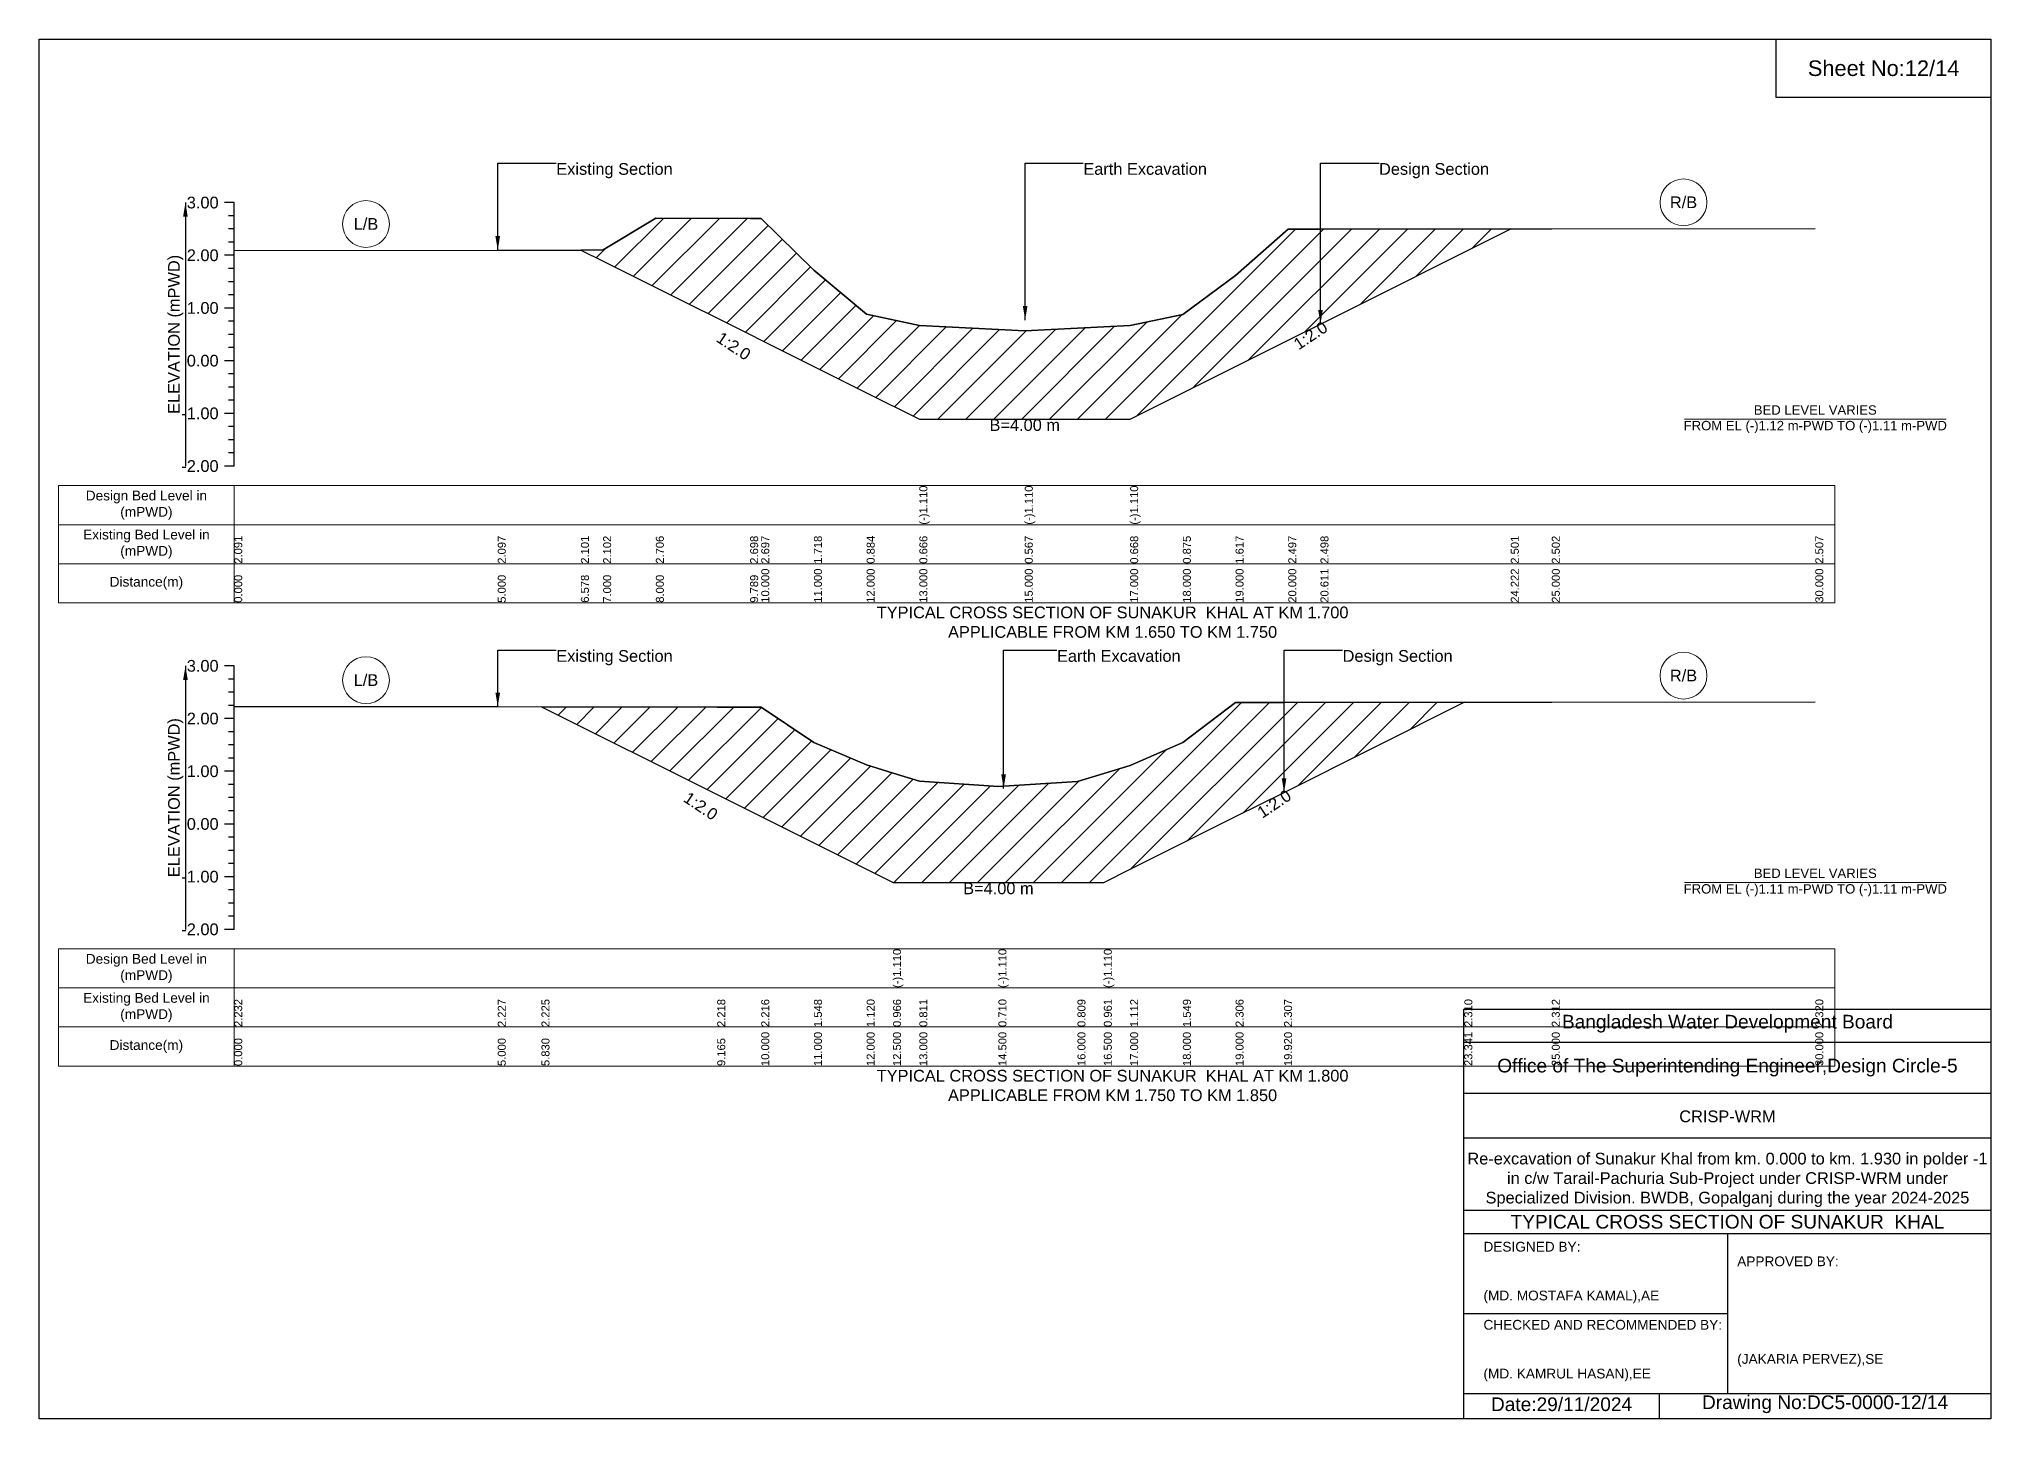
# Model space of a CAD drawing. Header units: inches. Extents: x 91000 to 238000, y -5656 to 143.
# Drawn here: x 210000 to 218000, y -5656 to 0 of the extents above; entities that cross this region are included whole.
import ezdxf

# ---------------------------------------------------------------- set-up
doc = ezdxf.new("R2010")
doc.units = ezdxf.units.IN
doc.header["$LTSCALE"] = 7
doc.header["$MEASUREMENT"] = 0
for name, color, linetype, lineweight in [('Cross section Data Border', 7, 'Continuous', 9), ('Cross Section Labels', 7, 'Continuous', 9), ('Existing_Bed_Level for Xsection', 7, 'Continuous', 25)]:
    doc.layers.add(name, color=color, linetype=linetype, lineweight=lineweight)
doc.styles.get("Standard").update_dxf_attribs({"font": 'arial.ttf'})
doc.dimstyles.get("Standard").update_dxf_attribs({"dimtxt": 0.18, "dimasz": 0.18, "dimexe": 0.18, "dimexo": 0.0625, "dimgap": 0.09, "dimtad": 0, "dimtih": 1, "dimtoh": 1, "dimdec": 4, "dimzin": 0, "dimdsep": 46, "dimtxsty": 'Standard', "dimcen": 0.09, "dimadec": 0, "dimazin": 0, "dimtfac": 1, "dimtdec": 4, "dimtofl": 0, "dimtmove": 0, "dimatfit": 3, "dimfxl": 1, "dimtolj": 1, "dimtzin": 0, "dimarcsym": 0})

msp = doc.modelspace()

# ---------------------------------------------------------------- hatches: boundary and pattern name
at = {"layer": 'Existing_Bed_Level for Xsection'}
h = msp.add_hatch(dxfattribs=at)
h.set_pattern_fill('ANSI31', color=256, scale=648, style=0)
h.paths.add_polyline_path([(212220.9, -864.7), (212312, -910.2), (212528, -1018.2), (212914.4, -1211.4), (212960, -1234.2), (213176, -1342.2), (213392, -1450.2), (213608, -1558.2), (214040, -1558.2), (214472, -1558.2), (214688, -1450.2), (214904, -1342.2), (215120, -1234.2), (215252, -1168.2), (216032, -778.2), (215252, -779), (215120, -779.1), (214904, -969.2), (214688, -1129.5), (214472, -1174.2), (214040, -1196), (213608, -1174.6), (213392, -1127.5), (213176, -947.4), (212960, -735.9), (212914.4, -735.7), (212528, -734), (212312, -864.4)])
h = msp.add_hatch(dxfattribs=at)
h.set_pattern_fill('ANSI31', color=256, scale=648, style=0)
h.paths.add_polyline_path([(212059.2, -2736.7), (212779.6, -3096.9), (212960, -3187.1), (213176, -3295.1), (213392, -3403.1), (213500, -3457.1), (213608, -3457.1), (213932, -3457.1), (214256, -3457.1), (214364, -3457.1), (214472, -3403.1), (214688, -3295.1), (214904, -3187.1), (215102.8, -3087.7), (215841.6, -2718.3), (215102.8, -2719.1), (214904, -2719.3), (214688, -2882.8), (214472, -2977.2), (214364, -3009.9), (214256, -3042.6), (213932, -3064), (213608, -3042.2), (213500, -3008.8), (213392, -2975.4), (213176, -2883), (212960, -2738.7), (212779.6, -2738.3)])

# ---------------------------------------------------------------- linework, layer by layer
for points in [[(210000, 0), (218000, 0), (218000, -5656), (210000, -5656)], [(217120, 0), (218000, 0), (218000, -240), (217120, -240)]]:
    msp.add_lwpolyline(points, close=True)
for points in [[(215840, -5656), (215840, -3976), (218000, -3976)], [(215840, -4112), (218000, -4112)], [(215840, -4320), (218000, -4320)], [(215840, -4504), (218000, -4504)], [(215840, -4800), (218000, -4800)], [(215840, -4896), (218000, -4896)], [(216920, -4896), (216920, -5552)], [(215840, -5224), (216920, -5224)], [(215840, -5552), (218000, -5552)], [(216640, -5552), (216640, -5656)]]:
    msp.add_lwpolyline(points)
at = {"layer": 'Cross section Data Border'}
for points in [[(210080, -1830.5), (217360, -1830.5), (217360, -2310.5), (210080, -2310.5)], [(210080, -3729.4), (217360, -3729.4), (217360, -4209.4), (210080, -4209.4)]]:
    msp.add_lwpolyline(points, close=True, dxfattribs=at)
for points in [[(210800, -1830.5), (210800, -2310.5)], [(210080, -1990.5), (217360, -1990.5)], [(210080, -2150.5), (217360, -2150.5)], [(210800, -3729.4), (210800, -4209.4)], [(210080, -3889.4), (217360, -3889.4)], [(210080, -4049.4), (217360, -4049.4)]]:
    msp.add_lwpolyline(points, dxfattribs=at)
at = {"layer": 'Cross Section Labels'}
for points in [[(216744.2, -1558.2), (217815.8, -1558.2)], [(216744.2, -3457.1), (217815.8, -3457.1)]]:
    msp.add_lwpolyline(points, dxfattribs=at)
for centre in [(216740, -669.5), (211340, -758.2), (211340, -2627.8), (216740, -2609.1)]:
    msp.add_circle(centre, 96, dxfattribs=at)
at = {"layer": 'Existing_Bed_Level for Xsection'}
for points in [[(210800, -670.5), (210760, -670.5)], [(210800, -1750.5), (210800, -1534.5), (210800, -1318.5), (210800, -1102.5), (210800, -886.5), (210800, -670.5)], [(210800, -724.5), (210776, -724.5)], [(210800, -778.5), (210776, -778.5)], [(210800, -866.8), (211880, -865.5), (212220.9, -864.7), (212312, -864.4), (212528, -734), (212914.4, -735.7), (212960, -735.9), (213176, -947.4), (213392, -1127.5), (213608, -1174.6), (213608, -1174.6), (214040, -1196), (214040, -1196), (214472, -1174.2), (214472, -1174.2), (214688, -1129.5), (214904, -969.2), (215120, -779.1), (215252, -779), (216032, -778.2), (216200, -778), (217280, -777)], [(210800, -832.5), (210776, -832.5)], [(210800, -886.5), (210760, -886.5)], [(210800, -940.5), (210776, -940.5)], [(210800, -994.5), (210776, -994.5)], [(210800, -1102.5), (210760, -1102.5)], [(210800, -1048.5), (210776, -1048.5)], [(210800, -1156.5), (210776, -1156.5)], [(210800, -1210.5), (210776, -1210.5)], [(210800, -1264.5), (210776, -1264.5)], [(210800, -1318.5), (210760, -1318.5)], [(210800, -1372.5), (210776, -1372.5)], [(210800, -1426.5), (210776, -1426.5)], [(210800, -1480.5), (210776, -1480.5)], [(210800, -1534.5), (210760, -1534.5)], [(210800, -1588.5), (210776, -1588.5)], [(210800, -1642.5), (210776, -1642.5)], [(210800, -1750.5), (210760, -1750.5)], [(210800, -1696.5), (210776, -1696.5)], [(210800, -2569.4), (210760, -2569.4)], [(210800, -2623.4), (210776, -2623.4)], [(210800, -3649.4), (210800, -3433.4), (210800, -3217.4), (210800, -3001.4), (210800, -2785.4), (210800, -2569.4)], [(210800, -2677.4), (210776, -2677.4)], [(210800, -2735.2), (211880, -2736.3), (212059.2, -2736.7), (212779.6, -2738.3), (212960, -2738.7), (213176, -2883), (213392, -2975.4), (213500, -3008.8), (213500, -3008.8), (213608, -3042.2), (213932, -3064), (213932, -3064), (214256, -3042.6), (214364, -3009.9), (214364, -3009.9), (214472, -2977.2), (214688, -2882.8), (214904, -2719.3), (215102.8, -2719.1), (215841.6, -2718.3), (216200, -2718), (217280, -2716.2)], [(210800, -2785.4), (210760, -2785.4)], [(210800, -2731.4), (210776, -2731.4)], [(210800, -2839.4), (210776, -2839.4)], [(210800, -2893.4), (210776, -2893.4)], [(210800, -2947.4), (210776, -2947.4)], [(210800, -3001.4), (210760, -3001.4)], [(210800, -3055.4), (210776, -3055.4)], [(210800, -3109.4), (210776, -3109.4)], [(210800, -3163.4), (210776, -3163.4)], [(210800, -3217.4), (210760, -3217.4)], [(210800, -3271.4), (210776, -3271.4)], [(210800, -3325.4), (210776, -3325.4)], [(210800, -3433.4), (210760, -3433.4)], [(210800, -3379.4), (210776, -3379.4)], [(210800, -3487.4), (210776, -3487.4)], [(210800, -3541.4), (210776, -3541.4)], [(210800, -3595.4), (210776, -3595.4)], [(210800, -3649.4), (210760, -3649.4)]]:
    msp.add_lwpolyline(points, dxfattribs=at)
for points in [[(212220.9, -864.7), (212312, -910.2), (212528, -1018.2), (212914.4, -1211.4), (212960, -1234.2), (213176, -1342.2), (213392, -1450.2), (213608, -1558.2), (213608, -1558.2), (214040, -1558.2), (214040, -1558.2), (214472, -1558.2), (214472, -1558.2), (214688, -1450.2), (214904, -1342.2), (215120, -1234.2), (215252, -1168.2), (216032, -778.2), (216032, -778.2), (216032, -778.2), (215252, -779), (215120, -779.1), (214904, -969.2), (214688, -1129.5), (214472, -1174.2), (214472, -1174.2), (214040, -1196), (214040, -1196), (213608, -1174.6), (213608, -1174.6), (213392, -1127.5), (213176, -947.4), (212960, -735.9), (212914.4, -735.7), (212528, -734), (212312, -864.4)], [(212059.2, -2736.7), (212059.2, -2736.7), (212779.6, -3096.9), (212960, -3187.1), (213176, -3295.1), (213392, -3403.1), (213500, -3457.1), (213500, -3457.1), (213608, -3457.1), (213932, -3457.1), (213932, -3457.1), (214256, -3457.1), (214364, -3457.1), (214364, -3457.1), (214472, -3403.1), (214688, -3295.1), (214904, -3187.1), (215102.8, -3087.7), (215841.6, -2718.3), (215841.6, -2718.3), (215841.6, -2718.3), (215102.8, -2719.1), (214904, -2719.3), (214688, -2882.8), (214472, -2977.2), (214364, -3009.9), (214364, -3009.9), (214256, -3042.6), (213932, -3064), (213932, -3064), (213608, -3042.2), (213500, -3008.8), (213500, -3008.8), (213392, -2975.4), (213176, -2883), (212960, -2738.7), (212779.6, -2738.3), (212059.2, -2736.7)]]:
    msp.add_lwpolyline(points, close=True, dxfattribs=at)

# ---------------------------------------------------------------- texts
at = {"attachment_point": 5}
for s, insert, char_height in [('Sheet No:12/14', (217560, -120), 64), ('Bangladesh Water Development Board', (216920, -4036), 56), ('Office of The Superintending Engineer,Design Circle-5', (216920, -4216), 56)]:
    msp.add_mtext(s, dxfattribs=dict(at, insert=insert, char_height=char_height))
for s, insert, char_height, width, attachment_point in [('CRISP-WRM', (216920, -4416), 48, 2240, 5), ('Re-excavation of Sunakur Khal from km. 0.000 to km. 1.930 in polder -1  in c/w Tarail-Pachuria Sub-Project under CRISP-WRM under Specialized Division. BWDB, Gopalganj during the year 2024-2025', (216920, -4676), 48, 2160, 5), ('TYPICAL CROSS SECTION OF SUNAKUR  KHAL', (216920, -4848), 56, 2240, 5), ('DESIGNED BY:^J^J^J(MD. MOSTAFA KAMAL),AE', (215920, -5056), 40, 1120, 4), ('APPROVED BY:^J^J^J^J^J^J(JAKARIA PERVEZ),SE', (216960, -5216), 40, 1120, 4), ('CHECKED AND RECOMMENDED BY:^J^J^J(MD. KAMRUL HASAN),EE', (215920, -5376), 40, 1120, 4), ('Date:29/11/2024', (216240, -5596), 56, 1120, 5), ('Drawing No:DC5-0000-12/14', (217320, -5596), 56, 1760, 5)]:
    msp.add_mtext(s, dxfattribs=dict(insert=insert, char_height=char_height, width=width, attachment_point=attachment_point))
at = {"layer": 'Cross section Data Border', "char_height": 40, "width": 640, "attachment_point": 5}
for s, insert in [('Design Bed Level in (mPWD)', (210440, -1910.5)), ('Existing Bed Level in (mPWD)', (210440, -2070.5)), ('Distance(m)', (210440, -2230.5)), ('Design Bed Level in (mPWD)', (210440, -3809.4)), ('Existing Bed Level in (mPWD)', (210440, -3969.4)), ('Distance(m)', (210440, -4129.4))]:
    msp.add_mtext(s, dxfattribs=dict(at, insert=insert))
at = {"layer": 'Cross Section Labels'}
for s, insert, char_height, attachment_point in [('Existing Section', (212120, -508.5), 48, 1), ('Earth Excavation', (214280, -508.5), 48, 1), ('Design Section', (215492, -508.5), 48, 1), ('R/B', (216740, -669.5), 48, 5), ('L/B', (211340, -758.2), 48, 5), ('BED LEVEL VARIES ^JFROM EL (-)1.12 m-PWD TO (-)1.11 m-PWD', (217280, -1558.2), 38.4, 5), ('B=4.00 m', (214040, -1558.2), 48, 2), ('TYPICAL CROSS SECTION OF SUNAKUR  KHAL AT KM 1.700^JAPPLICABLE FROM KM 1.650 TO KM 1.750', (214400, -2390.5), 48, 5), ('Existing Section', (212120, -2504.6), 48, 1), ('Earth Excavation', (214172, -2504.6), 48, 1), ('Design Section', (215342.8, -2504.6), 48, 1), ('L/B', (211340, -2627.8), 48, 5), ('R/B', (216740, -2609.1), 48, 5), ('BED LEVEL VARIES ^JFROM EL (-)1.11 m-PWD TO (-)1.11 m-PWD', (217280, -3457.1), 38.4, 5), ('B=4.00 m', (213932, -3457.1), 48, 2), ('TYPICAL CROSS SECTION OF SUNAKUR  KHAL AT KM 1.800^JAPPLICABLE FROM KM 1.750 TO KM 1.850', (214400, -4289.4), 48, 5)]:
    msp.add_mtext(s, dxfattribs=dict(at, insert=insert, char_height=char_height, attachment_point=attachment_point))
at = {"layer": 'Cross Section Labels', "char_height": 48, "attachment_point": 2}
for insert, rotation in [((215198, -1195.2), 33.69007), ((212860.4, -1238.4), 326.30993), ((212725.6, -3123.9), 326.30993), ((215048.8, -3114.7), 33.69007)]:
    msp.add_mtext('1:2.0', dxfattribs=dict(at, insert=insert, rotation=rotation))
at = {"layer": 'Existing_Bed_Level for Xsection', "char_height": 48, "attachment_point": 6}
for s, insert in [('3.00', (210736, -670.5)), ('2.00', (210736, -886.5)), ('1.00', (210736, -1102.5)), ('0.00', (210736, -1318.5)), ('-1.00', (210736, -1534.5)), ('-2.00', (210736, -1750.5)), ('3.00', (210736, -2569.4)), ('2.00', (210736, -2785.4)), ('1.00', (210736, -3001.4)), ('0.00', (210736, -3217.4)), ('-1.00', (210736, -3433.4)), ('-2.00', (210736, -3649.4))]:
    msp.add_mtext(s, dxfattribs=dict(at, insert=insert))
at = {"layer": 'Existing_Bed_Level for Xsection', "rotation": 90}
for s, insert, char_height, attachment_point in [('ELEVATION (mPWD)', (210560, -1210.5), 48, 5), ('(-)1.110', (213608, -1990.5), 32.8, 1), ('(-)1.110', (214040, -1990.5), 32.8, 1), ('(-)1.110', (214472, -1990.5), 32.8, 1), ('2.091', (210800, -2150.5), 32.8, 1), ('2.097', (211880, -2150.5), 32.8, 1), ('2.101', (212220.9, -2150.5), 32.8, 1), ('2.102', (212312, -2150.5), 32.8, 1), ('2.706', (212528, -2150.5), 32.8, 1), ('2.698', (212914.4, -2150.5), 32.8, 1), ('2.697', (212960, -2150.5), 32.8, 1), ('1.718', (213176, -2150.5), 32.8, 1), ('0.884', (213392, -2150.5), 32.8, 1), ('0.666', (213608, -2150.5), 32.8, 1), ('0.567', (214040, -2150.5), 32.8, 1), ('0.668', (214472, -2150.5), 32.8, 1), ('0.875', (214688, -2150.5), 32.8, 1), ('1.617', (214904, -2150.5), 32.8, 1), ('2.497', (215120, -2150.5), 32.8, 1), ('2.498', (215252, -2150.5), 32.8, 1), ('2.501', (216032, -2150.5), 32.8, 1), ('2.502', (216200, -2150.5), 32.8, 1), ('2.507', (217280, -2150.5), 32.8, 1), ('0.000', (210800, -2310.5), 32.8, 1), ('5.000', (211880, -2310.5), 32.8, 1), ('6.578', (212220.9, -2310.5), 32.8, 1), ('7.000', (212312, -2310.5), 32.8, 1), ('8.000', (212528, -2310.5), 32.8, 1), ('9.789', (212914.4, -2310.5), 32.8, 1), ('10.000', (212960, -2310.5), 32.8, 1), ('11.000', (213176, -2310.5), 32.8, 1), ('12.000', (213392, -2310.5), 32.8, 1), ('13.000', (213608, -2310.5), 32.8, 1), ('15.000', (214040, -2310.5), 32.8, 1), ('17.000', (214472, -2310.5), 32.8, 1), ('18.000', (214688, -2310.5), 32.8, 1), ('19.000', (214904, -2310.5), 32.8, 1), ('20.000', (215120, -2310.5), 32.8, 1), ('20.611', (215252, -2310.5), 32.8, 1), ('24.222', (216032, -2310.5), 32.8, 1), ('25.000', (216200, -2310.5), 32.8, 1), ('30.000', (217280, -2310.5), 32.8, 1), ('ELEVATION (mPWD)', (210560, -3109.4), 48, 5), ('(-)1.110', (213500, -3889.4), 32.8, 1), ('(-)1.110', (213932, -3889.4), 32.8, 1), ('(-)1.110', (214364, -3889.4), 32.8, 1), ('2.232', (210800, -4049.4), 32.8, 1), ('2.227', (211880, -4049.4), 32.8, 1), ('2.225', (212059.2, -4049.4), 32.8, 1), ('2.218', (212779.6, -4049.4), 32.8, 1), ('2.216', (212960, -4049.4), 32.8, 1), ('1.548', (213176, -4049.4), 32.8, 1), ('1.120', (213392, -4049.4), 32.8, 1), ('0.966', (213500, -4049.4), 32.8, 1), ('0.811', (213608, -4049.4), 32.8, 1), ('0.710', (213932, -4049.4), 32.8, 1), ('0.809', (214256, -4049.4), 32.8, 1), ('0.961', (214364, -4049.4), 32.8, 1), ('1.112', (214472, -4049.4), 32.8, 1), ('1.549', (214688, -4049.4), 32.8, 1), ('2.306', (214904, -4049.4), 32.8, 1), ('2.307', (215102.8, -4049.4), 32.8, 1), ('2.310', (215841.6, -4049.4), 32.8, 1), ('2.312', (216200, -4049.4), 32.8, 1), ('2.320', (217280, -4049.4), 32.8, 1), ('10.000', (212960, -4209.4), 32.8, 1), ('11.000', (213176, -4209.4), 32.8, 1), ('12.000', (213392, -4209.4), 32.8, 1), ('12.500', (213500, -4209.4), 32.8, 1), ('13.000', (213608, -4209.4), 32.8, 1), ('14.500', (213932, -4209.4), 32.8, 1), ('16.000', (214256, -4209.4), 32.8, 1), ('16.500', (214364, -4209.4), 32.8, 1), ('17.000', (214472, -4209.4), 32.8, 1), ('18.000', (214688, -4209.4), 32.8, 1), ('19.000', (214904, -4209.4), 32.8, 1), ('19.920', (215102.8, -4209.4), 32.8, 1), ('23.341', (215841.6, -4209.4), 32.8, 1), ('25.000', (216200, -4209.4), 32.8, 1), ('30.000', (217280, -4209.4), 32.8, 1), ('0.000', (210800, -4209.4), 32.8, 1), ('5.000', (211880, -4209.4), 32.8, 1), ('5.830', (212059.2, -4209.4), 32.8, 1), ('9.165', (212779.6, -4209.4), 32.8, 1)]:
    msp.add_mtext(s, dxfattribs=dict(at, insert=insert, char_height=char_height, attachment_point=attachment_point))

# ---------------------------------------------------------------- leaders
at = {"layer": 'Cross Section Labels', "annotation_type": 0, "has_hookline": 1, "hookline_direction": 0}
for points, text_width in [([(211880, -865.5), (211880, -508.5), (212119.9, -508.5)], 467.2), ([(214041.6, -1151.8), (214041.6, -508.5), (214279.9, -508.5)], 497), ([(215252, -1168.2), (215252, -508.5), (215491.9, -508.5)], 441.2), ([(211880, -2736.3), (211880, -2504.6), (212119.9, -2504.6)], 467.2), ([(213953.3, -3071.5), (213953.3, -2504.6), (214171.9, -2504.6)], 497), ([(215102.8, -3087.7), (215102.8, -2504.6), (215342.7, -2504.6)], 441.2)]:
    msp.add_leader(points, dimstyle='Standard', override={"dimasz": 57.6}, dxfattribs=dict(at, text_width=text_width))
at = {"layer": 'Existing_Bed_Level for Xsection'}
for points in [[(210600, -670.5), (210600, -1750.5)], [(210600, -2569.4), (210600, -3649.4)]]:
    msp.add_leader(points, dimstyle='Standard', override={"dimasz": 57.6}, dxfattribs=at)

doc.saveas('drawing.dxf')
